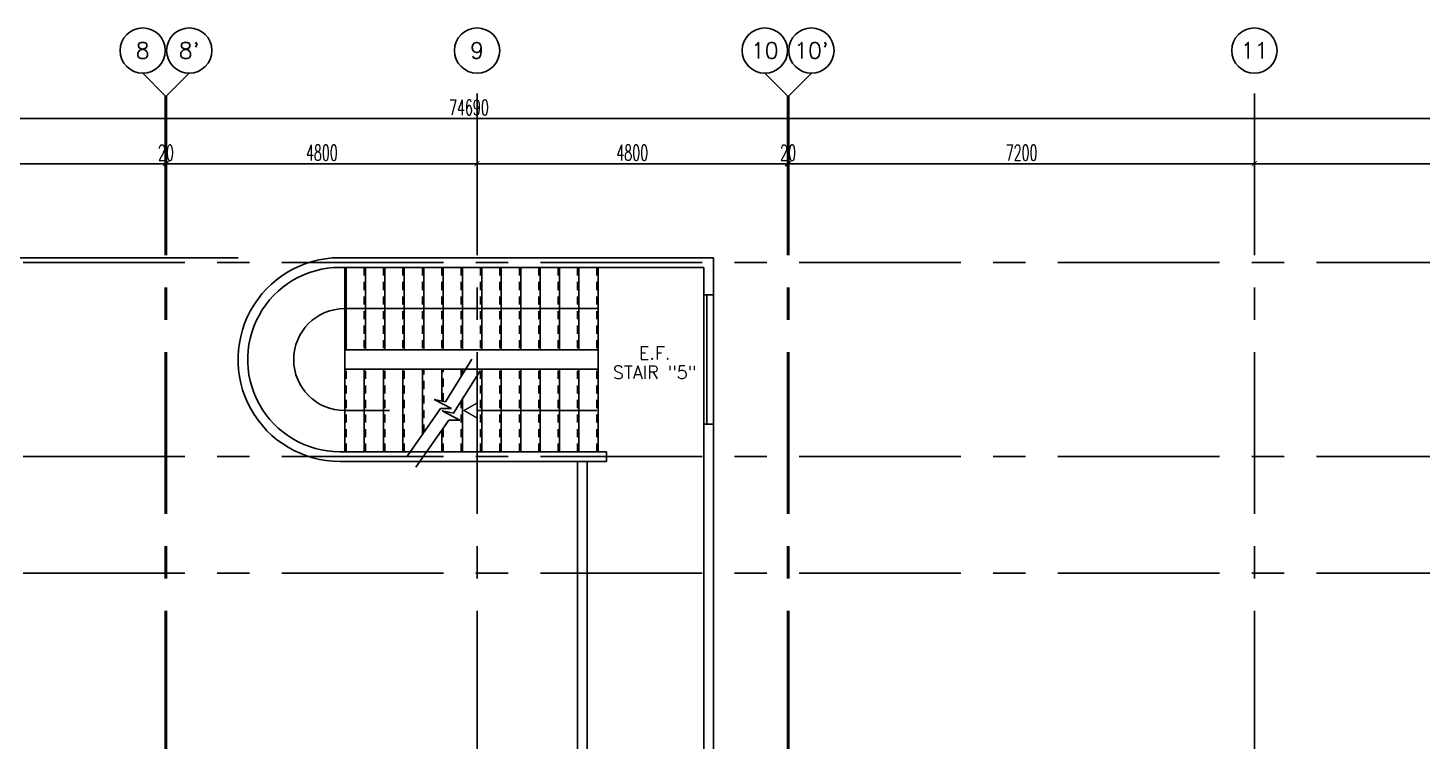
# Model space of a CAD drawing. Extents: x 88808.2 to 88899.2, y 39921.6 to 40001.1.
# Drawn here: x 88849.01 to 88870.56, y 39990.1 to 40001.13 of the extents above; entities that cross this region are included whole.
import ezdxf
from ezdxf.enums import TextEntityAlignment as Align

# ---------------------------------------------------------------- set-up
doc = ezdxf.new("R2010")
doc.units = 0
doc.header["$MEASUREMENT"] = 0
doc.header["$PDMODE"] = 34
doc.linetypes.add('CENTERX2', pattern=[4, 2.5, -0.5, 0.5, -0.5])
doc.linetypes.add('HIDDEN2', pattern=[0.1875, 0.125, -0.0625])
doc.layers.get('0').update_dxf_attribs({"color": 11, "linetype": 'CONTINUOUS'})
doc.layers.get('DEFPOINTS').update_dxf_attribs({"color": 11, "linetype": 'CONTINUOUS'})
for name, color, linetype in [('AX', 11, 'CONTINUOUS'), ('AX-CR', 11, 'CONTINUOUS'), ('AX-DIM', 11, 'CONTINUOUS'), ('AX-TXT', 11, 'CONTINUOUS'), ('AXES', 11, 'CENTERX2'), ('RM-NAME', 11, 'CONTINUOUS'), ('ROOF', 11, 'CONTINUOUS'), ('STR', 11, 'CONTINUOUS'), ('WALL', 11, 'CONTINUOUS'), ('WIN', 11, 'CONTINUOUS')]:
    doc.layers.add(name, color=color, linetype=linetype)
doc.styles.add('ROMANS', font='ROMANS.shx', dxfattribs={"width": 0.6})
doc.dimstyles.new('DIM-OUT', dxfattribs={"dimscale": 0, "dimtxt": 0.24, "dimasz": 0.08, "dimexe": 0.02, "dimexo": 0.02, "dimgap": 0.05, "dimtad": 1, "dimdec": 0, "dimlfac": 1000, "dimzin": 0, "dimdsep": 46, "dimtxsty": 'ROMANS', "dimblk1": 'ARCHTICK', "dimblk2": 'ARCHTICK', "dimsah": 1, "dimcen": 0.01, "dimdle": 0.08, "dimclrd": 7, "dimclre": 7, "dimclrt": 2, "dimadec": 0, "dimazin": 0, "dimtp": 2, "dimtm": 2, "dimtfac": 0.114286, "dimtdec": 0, "dimtix": 1, "dimtmove": 2, "dimatfit": 3, "dimldrblk": 'ARCHTICK', "dimfxl": 0, "dimtolj": 1, "dimtzin": 0, "dimarcsym": 0})

# ---------------------------------------------------------------- blocks, each defined once
blk = doc.blocks.new('_ARCHTICK')
at = {"color": 0, "linetype": 'ByBlock', "const_width": 0.15}
blk.add_lwpolyline([(-0.5, -0.5), (0.5, 0.5)], dxfattribs=at)
blk = doc.blocks.new('*D127')
at = {"layer": 'AX-DIM', "color": 7, "lineweight": -2}
for p, q in [((88818.4, 39999.728), (88893.25, 39999.728)), ((88818.48, 39999.348), (88818.48, 39999.748)), ((88893.17, 39996.657), (88893.17, 39999.748))]:
    blk.add_line(p, q, dxfattribs=at)
at = {"layer": 'DEFPOINTS', "color": 0}
for p in [(88893.17, 39999.728), (88818.48, 39999.328), (88893.17, 39996.637)]:
    blk.add_point(p, dxfattribs=at)
at = {"layer": 'AX-DIM', "color": 7, "lineweight": -2, "xscale": 0.08, "yscale": 0.08, "zscale": 0.08, "rotation": 180}
blk.add_blockref('_ARCHTICK', (88818.48, 39999.728), dxfattribs=at)
at = {"layer": 'AX-DIM', "color": 7, "lineweight": -2, "xscale": 0.08, "yscale": 0.08, "zscale": 0.08}
blk.add_blockref('_ARCHTICK', (88893.17, 39999.728), dxfattribs=at)
at = {"layer": 'AX-DIM', "color": 2, "insert": (88855.825, 39999.898), "char_height": 0.24, "attachment_point": 5, "style": 'ROMANS'}
blk.add_mtext('\\A1;74690', dxfattribs=at)
blk = doc.blocks.new('*D143')
at = {"layer": 'AX-DIM', "color": 7, "lineweight": -2}
for p, q in [((88860.75, 39999.028), (88860.67, 39999.028)), ((88860.75, 39998.648), (88860.75, 39999.048)), ((88860.75, 39999.028), (88860.77, 39999.028)), ((88860.77, 39998.648), (88860.77, 39999.048)), ((88860.77, 39999.028), (88860.85, 39999.028))]:
    blk.add_line(p, q, dxfattribs=at)
at = {"layer": 'DEFPOINTS', "color": 0}
for p in [(88860.77, 39999.028), (88860.75, 39998.628), (88860.77, 39998.628)]:
    blk.add_point(p, dxfattribs=at)
at = {"layer": 'AX-DIM', "color": 7, "lineweight": -2, "xscale": 0.08, "yscale": 0.08, "zscale": 0.08}
blk.add_blockref('_ARCHTICK', (88860.75, 39999.028), dxfattribs=at)
at = {"layer": 'AX-DIM', "color": 7, "lineweight": -2, "xscale": 0.08, "yscale": 0.08, "zscale": 0.08, "rotation": 180}
blk.add_blockref('_ARCHTICK', (88860.77, 39999.028), dxfattribs=at)
at = {"layer": 'AX-DIM', "color": 2, "insert": (88860.76, 39999.198), "char_height": 0.24, "attachment_point": 5, "style": 'ROMANS'}
blk.add_mtext('\\A1;20', dxfattribs=at)
blk = doc.blocks.new('*D142')
at = {"layer": 'AX-DIM', "color": 7, "lineweight": -2}
for p, q in [((88860.69, 39999.028), (88868.05, 39999.028)), ((88860.77, 39998.648), (88860.77, 39999.048)), ((88867.97, 39998.648), (88867.97, 39999.048))]:
    blk.add_line(p, q, dxfattribs=at)
at = {"layer": 'DEFPOINTS', "color": 0}
for p in [(88867.97, 39999.028), (88860.77, 39998.628), (88867.97, 39998.628)]:
    blk.add_point(p, dxfattribs=at)
at = {"layer": 'AX-DIM', "color": 7, "lineweight": -2, "xscale": 0.08, "yscale": 0.08, "zscale": 0.08, "rotation": 180}
blk.add_blockref('_ARCHTICK', (88860.77, 39999.028), dxfattribs=at)
at = {"layer": 'AX-DIM', "color": 7, "lineweight": -2, "xscale": 0.08, "yscale": 0.08, "zscale": 0.08}
blk.add_blockref('_ARCHTICK', (88867.97, 39999.028), dxfattribs=at)
at = {"layer": 'AX-DIM', "color": 2, "insert": (88864.37, 39999.198), "char_height": 0.24, "attachment_point": 5, "style": 'ROMANS'}
blk.add_mtext('\\A1;7200', dxfattribs=at)
blk = doc.blocks.new('*D161')
at = {"layer": 'AX-DIM', "color": 7, "lineweight": -2}
for p, q in [((88851.13, 39999.028), (88851.05, 39999.028)), ((88851.13, 39998.648), (88851.13, 39999.048)), ((88851.13, 39999.028), (88851.15, 39999.028)), ((88851.15, 39998.648), (88851.15, 39999.048)), ((88851.15, 39999.028), (88851.23, 39999.028))]:
    blk.add_line(p, q, dxfattribs=at)
at = {"layer": 'DEFPOINTS', "color": 0}
for p in [(88851.15, 39999.028), (88851.13, 39998.628), (88851.15, 39998.628)]:
    blk.add_point(p, dxfattribs=at)
at = {"layer": 'AX-DIM', "color": 7, "lineweight": -2, "xscale": 0.08, "yscale": 0.08, "zscale": 0.08}
blk.add_blockref('_ARCHTICK', (88851.13, 39999.028), dxfattribs=at)
at = {"layer": 'AX-DIM', "color": 7, "lineweight": -2, "xscale": 0.08, "yscale": 0.08, "zscale": 0.08, "rotation": 180}
blk.add_blockref('_ARCHTICK', (88851.15, 39999.028), dxfattribs=at)
at = {"layer": 'AX-DIM', "color": 2, "insert": (88851.14, 39999.198), "char_height": 0.24, "attachment_point": 5, "style": 'ROMANS'}
blk.add_mtext('\\A1;20', dxfattribs=at)
blk = doc.blocks.new('*D160')
at = {"layer": 'AX-DIM', "color": 7, "lineweight": -2}
for p, q in [((88851.07, 39999.028), (88856.03, 39999.028)), ((88851.15, 39998.648), (88851.15, 39999.048)), ((88855.95, 39998.648), (88855.95, 39999.048))]:
    blk.add_line(p, q, dxfattribs=at)
at = {"layer": 'DEFPOINTS', "color": 0}
for p in [(88855.95, 39999.028), (88851.15, 39998.628), (88855.95, 39998.628)]:
    blk.add_point(p, dxfattribs=at)
at = {"layer": 'AX-DIM', "color": 7, "lineweight": -2, "xscale": 0.08, "yscale": 0.08, "zscale": 0.08, "rotation": 180}
blk.add_blockref('_ARCHTICK', (88851.15, 39999.028), dxfattribs=at)
at = {"layer": 'AX-DIM', "color": 7, "lineweight": -2, "xscale": 0.08, "yscale": 0.08, "zscale": 0.08}
blk.add_blockref('_ARCHTICK', (88855.95, 39999.028), dxfattribs=at)
at = {"layer": 'AX-DIM', "color": 2, "insert": (88853.55, 39999.198), "char_height": 0.24, "attachment_point": 5, "style": 'ROMANS'}
blk.add_mtext('\\A1;4800', dxfattribs=at)
blk = doc.blocks.new('*D159')
at = {"layer": 'AX-DIM', "color": 7, "lineweight": -2}
for p, q in [((88843.85, 39999.028), (88851.21, 39999.028)), ((88843.93, 39998.648), (88843.93, 39999.048)), ((88851.13, 39998.648), (88851.13, 39999.048))]:
    blk.add_line(p, q, dxfattribs=at)
at = {"layer": 'DEFPOINTS', "color": 0}
for p in [(88851.13, 39999.028), (88843.93, 39998.628), (88851.13, 39998.628)]:
    blk.add_point(p, dxfattribs=at)
at = {"layer": 'AX-DIM', "color": 7, "lineweight": -2, "xscale": 0.08, "yscale": 0.08, "zscale": 0.08, "rotation": 180}
blk.add_blockref('_ARCHTICK', (88843.93, 39999.028), dxfattribs=at)
at = {"layer": 'AX-DIM', "color": 7, "lineweight": -2, "xscale": 0.08, "yscale": 0.08, "zscale": 0.08}
blk.add_blockref('_ARCHTICK', (88851.13, 39999.028), dxfattribs=at)
at = {"layer": 'AX-DIM', "color": 2, "insert": (88847.53, 39999.198), "char_height": 0.24, "attachment_point": 5, "style": 'ROMANS'}
blk.add_mtext('\\A1;7200', dxfattribs=at)
blk = doc.blocks.new('*D162')
at = {"layer": 'AX-DIM', "color": 7, "lineweight": -2}
for p, q in [((88855.87, 39999.028), (88860.83, 39999.028)), ((88855.95, 39998.648), (88855.95, 39999.048)), ((88860.75, 39998.648), (88860.75, 39999.048))]:
    blk.add_line(p, q, dxfattribs=at)
at = {"layer": 'DEFPOINTS', "color": 0}
for p in [(88860.75, 39999.028), (88855.95, 39998.628), (88860.75, 39998.628)]:
    blk.add_point(p, dxfattribs=at)
at = {"layer": 'AX-DIM', "color": 7, "lineweight": -2, "xscale": 0.08, "yscale": 0.08, "zscale": 0.08, "rotation": 180}
blk.add_blockref('_ARCHTICK', (88855.95, 39999.028), dxfattribs=at)
at = {"layer": 'AX-DIM', "color": 7, "lineweight": -2, "xscale": 0.08, "yscale": 0.08, "zscale": 0.08}
blk.add_blockref('_ARCHTICK', (88860.75, 39999.028), dxfattribs=at)
at = {"layer": 'AX-DIM', "color": 2, "insert": (88858.35, 39999.198), "char_height": 0.24, "attachment_point": 5, "style": 'ROMANS'}
blk.add_mtext('\\A1;4800', dxfattribs=at)
blk = doc.blocks.new('*D141')
at = {"layer": 'AX-DIM', "color": 7, "lineweight": -2}
for p, q in [((88867.89, 39999.028), (88875.25, 39999.028)), ((88867.97, 39998.648), (88867.97, 39999.048)), ((88875.17, 39998.648), (88875.17, 39999.048))]:
    blk.add_line(p, q, dxfattribs=at)
at = {"layer": 'DEFPOINTS', "color": 0}
for p in [(88875.17, 39999.028), (88867.97, 39998.628), (88875.17, 39998.628)]:
    blk.add_point(p, dxfattribs=at)
at = {"layer": 'AX-DIM', "color": 7, "lineweight": -2, "xscale": 0.08, "yscale": 0.08, "zscale": 0.08, "rotation": 180}
blk.add_blockref('_ARCHTICK', (88867.97, 39999.028), dxfattribs=at)
at = {"layer": 'AX-DIM', "color": 7, "lineweight": -2, "xscale": 0.08, "yscale": 0.08, "zscale": 0.08}
blk.add_blockref('_ARCHTICK', (88875.17, 39999.028), dxfattribs=at)
at = {"layer": 'AX-DIM', "color": 2, "insert": (88871.57, 39999.198), "char_height": 0.24, "attachment_point": 5, "style": 'ROMANS'}
blk.add_mtext('\\A1;7200', dxfattribs=at)
blk = doc.blocks.new('*D175')
at = {"layer": 'AX-DIM', "color": 7, "lineweight": -2}
for p, q in [((88809.63, 39987.47), (88809.63, 39997.655)), ((88852.255, 39997.575), (88809.61, 39997.575)), ((88810.31, 39987.55), (88809.61, 39987.55))]:
    blk.add_line(p, q, dxfattribs=at)
at = {"layer": 'DEFPOINTS', "color": 0}
for p in [(88809.63, 39997.575), (88852.275, 39997.575), (88810.33, 39987.55)]:
    blk.add_point(p, dxfattribs=at)
at = {"layer": 'AX-DIM', "color": 7, "lineweight": -2, "xscale": 0.08, "yscale": 0.08, "zscale": 0.08}
for p, rotation in [((88809.63, 39997.575), 90), ((88809.63, 39987.55), 270)]:
    blk.add_blockref('_ARCHTICK', p, dxfattribs=dict(at, rotation=rotation))
at = {"layer": 'AX-DIM', "color": 2, "insert": (88809.46, 39992.562), "char_height": 0.24, "attachment_point": 5, "rotation": 90, "style": 'ROMANS'}
blk.add_mtext('\\A1;10025', dxfattribs=at)
blk = doc.blocks.new('AXU')
at = {"layer": 'AX-CR'}
blk.add_circle((0, 350), 350, dxfattribs=at)
at = {"layer": 'AX-TXT', "style": 'ROMANS'}
blk.add_attdef('AX', text='', height=250, dxfattribs=at).set_placement((0, 350), align=Align.MIDDLE)

msp = doc.modelspace()

# ---------------------------------------------------------------- linework, layer by layer
for p, q in [((88855.871, 39996.0035), (88855.4618, 39995.3483)), ((88855.9978, 39995.8253), (88855.5886, 39995.17)), ((88855.4618, 39995.3483), (88855.2865, 39995.3834)), ((88855.2865, 39995.3834), (88855.5554, 39995.243)), ((88855.3851, 39995.243), (88854.8773, 39994.5117)), ((88855.5118, 39995.0647), (88855.0041, 39994.3334)), ((88855.5554, 39995.243), (88855.3851, 39995.243)), ((88855.5886, 39995.17), (88855.4133, 39995.2051)), ((88855.4133, 39995.2051), (88855.6821, 39995.0647)), ((88855.6821, 39995.0647), (88855.5118, 39995.0647))]:
    msp.add_line(p, q)
at = {"layer": 'AXES'}
for p, q in [((88851.1303, 40000.0779), (88850.7803, 40000.4279)), ((88851.1503, 40000.0779), (88851.5003, 40000.4279)), ((88855.9503, 39921.6153), (88855.9503, 40000.4279)), ((88860.7503, 40000.0779), (88860.4003, 40000.4279)), ((88860.7703, 40000.0779), (88861.1203, 40000.4279)), ((88867.9703, 39921.6153), (88867.9703, 40000.4279)), ((88851.1303, 39921.6153), (88851.1303, 40000.0779)), ((88851.1503, 39921.6153), (88851.1503, 40000.0779)), ((88860.7503, 39921.6153), (88860.7503, 40000.0779)), ((88860.7703, 39921.6132), (88860.7703, 40000.0759)), ((88808.9303, 39997.4996), (88876.9703, 39997.4996)), ((88808.9303, 39994.4996), (88876.9703, 39994.4996)), ((88808.9303, 39992.6996), (88876.9703, 39992.6996))]:
    msp.add_line(p, q, dxfattribs=at)
at = {"layer": 'ROOF'}
for p, q in [((88859.4553, 39994.9996), (88859.4553, 39979.7496)), ((88857.5053, 39994.4246), (88857.5053, 39979.7496)), ((88857.6553, 39994.4246), (88857.6553, 39979.7496)), ((88859.6053, 39994.4246), (88859.6053, 39979.7496))]:
    msp.add_line(p, q, dxfattribs=at)
at = {"layer": 'STR', "linetype": 'HIDDEN2'}
for p, q in [((88853.9051, 39997.4246), (88853.9051, 39996.1496)), ((88853.9251, 39997.4246), (88853.9251, 39996.1496)), ((88854.2051, 39997.4246), (88854.2051, 39996.1496)), ((88854.5051, 39997.4246), (88854.5051, 39996.1496)), ((88854.8051, 39997.4246), (88854.8051, 39996.1496)), ((88855.1051, 39997.4246), (88855.1051, 39996.1496)), ((88855.4051, 39997.4246), (88855.4051, 39996.1496)), ((88855.7051, 39997.4246), (88855.7051, 39996.1496)), ((88856.0051, 39997.4246), (88856.0051, 39996.1496)), ((88856.3051, 39997.4246), (88856.3051, 39996.1496)), ((88856.6051, 39997.4246), (88856.6051, 39996.1496)), ((88856.9051, 39997.4246), (88856.9051, 39996.1496)), ((88857.2051, 39997.4246), (88857.2051, 39996.1496)), ((88857.5051, 39997.4246), (88857.5051, 39996.1496)), ((88857.8051, 39997.4246), (88857.8051, 39996.1496)), ((88853.9251, 39994.5746), (88853.9251, 39995.8496)), ((88854.2251, 39994.5746), (88854.2251, 39995.8496)), ((88854.5251, 39994.5746), (88854.5251, 39995.8496)), ((88854.8251, 39994.5746), (88854.8251, 39995.8496)), ((88855.1251, 39994.8685), (88855.1251, 39995.8496)), ((88855.4251, 39995.3556), (88855.4251, 39995.8496)), ((88855.7051, 39995.7378), (88855.7051, 39995.8496)), ((88855.7251, 39995.7698), (88855.7251, 39995.8496)), ((88856.0051, 39994.5746), (88856.0051, 39995.8496)), ((88856.3051, 39994.5746), (88856.3051, 39995.8496)), ((88856.6051, 39994.5746), (88856.6051, 39995.8496)), ((88856.9051, 39994.5746), (88856.9051, 39995.8496)), ((88857.2051, 39994.5746), (88857.2051, 39995.8496)), ((88857.5051, 39994.5746), (88857.5051, 39995.8496)), ((88857.8051, 39994.5746), (88857.8051, 39995.8496)), ((88855.7051, 39994.5746), (88855.7051, 39995.3565)), ((88855.4251, 39994.5746), (88855.4251, 39994.9397))]:
    msp.add_line(p, q, dxfattribs=at)
at = {"layer": 'STR'}
for p, q in [((88853.9051, 39997.4246), (88853.9051, 39996.1496)), ((88853.9251, 39997.4246), (88853.9251, 39996.1496)), ((88854.2251, 39997.4246), (88854.2251, 39996.1496)), ((88854.5251, 39997.4246), (88854.5251, 39996.1496)), ((88854.8251, 39997.4246), (88854.8251, 39996.1496)), ((88855.1251, 39997.4246), (88855.1251, 39996.1496)), ((88855.4251, 39997.4246), (88855.4251, 39996.1496)), ((88855.7251, 39997.4246), (88855.7251, 39996.1496)), ((88856.0251, 39997.4246), (88856.0251, 39996.1496)), ((88856.3251, 39997.4246), (88856.3251, 39996.1496)), ((88856.6251, 39997.4246), (88856.6251, 39996.1496)), ((88856.9251, 39997.4246), (88856.9251, 39996.1496)), ((88857.2251, 39997.4246), (88857.2251, 39996.1496)), ((88857.5251, 39997.4246), (88857.5251, 39996.1496)), ((88857.8251, 39997.4246), (88857.8251, 39996.1496)), ((88857.8251, 39996.7871), (88853.9026, 39996.7871)), ((88853.9051, 39994.5746), (88853.9051, 39995.8496)), ((88854.2051, 39994.5746), (88854.2051, 39995.8496)), ((88854.5051, 39994.5746), (88854.5051, 39995.8496)), ((88854.8051, 39994.5746), (88854.8051, 39995.8496)), ((88855.1051, 39994.8397), (88855.1051, 39995.8496)), ((88855.4051, 39995.3596), (88855.4051, 39995.8496)), ((88855.7051, 39995.7378), (88855.7051, 39995.8496)), ((88855.7251, 39995.7698), (88855.7251, 39995.8496)), ((88856.0251, 39994.5746), (88856.0251, 39995.8496)), ((88856.3251, 39994.5746), (88856.3251, 39995.8496)), ((88856.6251, 39994.5746), (88856.6251, 39995.8496)), ((88856.9251, 39994.5746), (88856.9251, 39995.8496)), ((88857.2251, 39994.5746), (88857.2251, 39995.8496)), ((88857.5251, 39994.5746), (88857.5251, 39995.8496)), ((88857.8251, 39994.5746), (88857.8251, 39995.8496)), ((88855.7251, 39994.5746), (88855.7251, 39995.3885)), ((88854.5982, 39995.2121), (88853.9026, 39995.2121)), ((88855.9501, 39995.2121), (88857.8051, 39995.2121)), ((88855.4051, 39994.5746), (88855.4051, 39994.9109))]:
    msp.add_line(p, q, dxfattribs=at)
at = {"layer": 'STR', "const_width": 0.0215}
msp.add_lwpolyline([(88855.9501, 39995.3275), (88855.9501, 39995.0966), (88855.7501, 39995.2121)], close=True, dxfattribs=at)
at = {"layer": 'STR'}
msp.add_arc((88853.9026, 39995.9996), 0.7875, 90, 270, dxfattribs=at)
at = {"layer": 'WALL'}
for p, q in [((88853.8297, 39997.5746), (88859.6053, 39997.5746)), ((88853.8297, 39997.4246), (88859.4553, 39997.4246)), ((88859.4553, 39997.4246), (88859.4553, 39996.9996)), ((88859.6053, 39997.5746), (88859.6053, 39996.9996)), ((88859.6053, 39996.9996), (88859.4553, 39996.9996)), ((88853.9051, 39995.8496), (88853.9051, 39996.1496)), ((88853.9051, 39996.1496), (88857.8251, 39996.1496)), ((88857.8251, 39996.1496), (88857.8251, 39995.8496)), ((88853.9051, 39995.8496), (88857.8251, 39995.8496)), ((88859.6053, 39994.9996), (88859.4553, 39994.9996)), ((88859.6053, 39994.9996), (88859.6053, 39994.4246)), ((88853.8297, 39994.5746), (88857.9519, 39994.5746)), ((88853.8297, 39994.4246), (88857.9519, 39994.4246)), ((88857.9519, 39994.5746), (88857.9519, 39994.4246))]:
    msp.add_line(p, q, dxfattribs=at)
for radius, start in [(1.575, 86.52974), (1.425, 86.16393)]:
    msp.add_arc((88853.8297, 39995.9996), radius, start, 270.00003, dxfattribs=at)
at = {"layer": 'WIN'}
for p, q in [((88859.4553, 39996.9996), (88859.4553, 39994.9996)), ((88859.5053, 39996.9996), (88859.5053, 39994.9996)), ((88859.6053, 39996.9996), (88859.6053, 39994.9996))]:
    msp.add_line(p, q, dxfattribs=at)

# ---------------------------------------------------------------- block references
at = {"layer": 'AX', "xscale": 0.001, "yscale": 0.001, "zscale": 0.001}
for p, values in [((88850.7803, 40000.4279), {'AX': '8'}), ((88851.5003, 40000.4279), {'AX': "8'"}), ((88855.9503, 40000.4279), {'AX': '9'}), ((88860.4003, 40000.4279), {'AX': '10'}), ((88861.1203, 40000.4279), {'AX': "10'"}), ((88867.9703, 40000.4279), {'AX': '11'})]:
    msp.add_blockref('AXU', p, dxfattribs=at).add_auto_attribs(values)

# ---------------------------------------------------------------- texts
at = {"layer": 'RM-NAME', "style": 'ROMANS'}
for s, p in [('E.F.', (88858.6973, 39996.101)), ('STAIR "5"', (88858.6973, 39995.801))]:
    msp.add_text(s, height=0.2, dxfattribs=at).set_placement(p, align=Align.MIDDLE)

# ---------------------------------------------------------------- dimensions: what is measured, and where the dimension line sits
at = {"layer": 'AX-DIM'}
for base, p1, p2, picture, middle in [((88893.1703, 39999.7279), (88818.4803, 39999.3279), (88893.1703, 39996.637), '*D127', (88855.8253, 39999.8979)), ((88851.1303, 39999.0279), (88843.9303, 39998.6279), (88851.1303, 39998.6279), '*D159', (88847.5303, 39999.1979)), ((88851.1503, 39999.0279), (88851.1303, 39998.6279), (88851.1503, 39998.6279), '*D161', (88851.1403, 39999.1979)), ((88855.9503, 39999.0279), (88851.1503, 39998.6279), (88855.9503, 39998.6279), '*D160', (88853.5503, 39999.1979)), ((88860.7503, 39999.0279), (88855.9503, 39998.6279), (88860.7503, 39998.6279), '*D162', (88858.3503, 39999.1979)), ((88860.7703, 39999.0279), (88860.7503, 39998.6279), (88860.7703, 39998.6279), '*D143', (88860.7603, 39999.1979)), ((88867.9703, 39999.0279), (88860.7703, 39998.6279), (88867.9703, 39998.6279), '*D142', (88864.3703, 39999.1979)), ((88875.1703, 39999.0279), (88867.9703, 39998.6279), (88875.1703, 39998.6279), '*D141', (88871.5703, 39999.1979))]:
    dim = msp.add_linear_dim(base=base, p1=p1, p2=p2, dimstyle='DIM-OUT', override={"dimscale": 1}, dxfattribs=at)
    dim.commit()
    dim.dimension.update_dxf_attribs({"geometry": picture, "text_midpoint": middle})
dim = msp.add_linear_dim(base=(88809.6303, 39997.5746), p1=(88810.3303, 39987.5496), p2=(88852.2753, 39997.5746), angle=90, dimstyle='DIM-OUT', override={"dimscale": 1}, dxfattribs=at)
dim.commit()
dim.dimension.update_dxf_attribs({"geometry": '*D175', "text_midpoint": (88809.4603, 39992.5621)})

doc.saveas('drawing.dxf')
